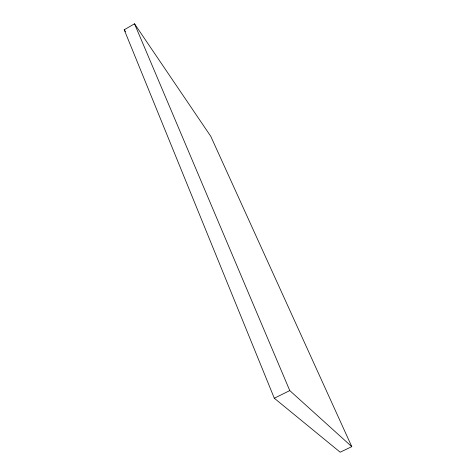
<?xml version="1.0" encoding="UTF-8"?>
<svg xmlns="http://www.w3.org/2000/svg" width="476" height="476" viewBox="0 0 476 476"><rect width="100%" height="100%" fill="white"/><g stroke="black" fill="none" stroke-linecap="round" stroke-linejoin="round"><path stroke-width="0.71" d="M124.212 29.78L134.524 23.8L210.773 136.32L351.788 446.643L340.185 452.2L274.319 398.239L124.212 29.78L125.491 31.6M274.319 398.239L289.765 390.594L351.788 446.643M134.524 23.8L289.765 390.594"/></g></svg>
